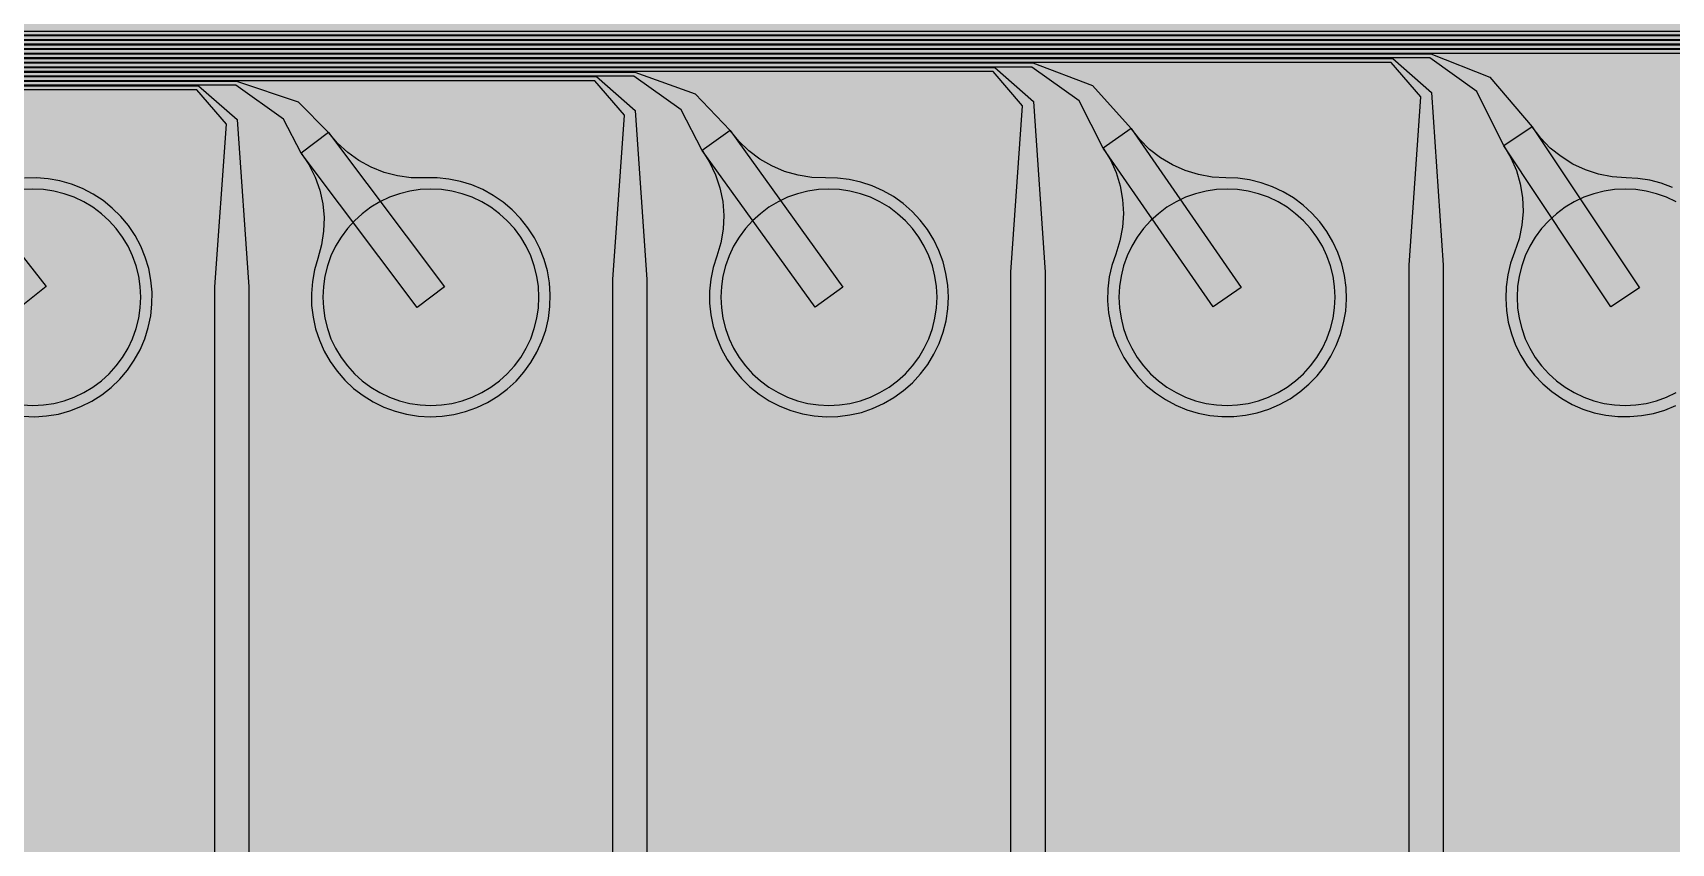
# Model space of a CAD drawing. Header units: metres. Extents: x -7231 to 10969, y -37556 to 1873.
# Drawn here: x -2618 to -1178, y -26521 to -25809 of the extents above; entities that cross this region are included whole.
import ezdxf

# ---------------------------------------------------------------- set-up
doc = ezdxf.new("R2010")
doc.units = ezdxf.units.M
for name, color, linetype in [('Metal1', 4, 'CONTINUOUS'), ('Metal2', 3, 'CONTINUOUS'), ('Polyimide', 7, 'CONTINUOUS'), ('Polyimide_Negative', 5, 'CONTINUOUS')]:
    doc.layers.add(name, color=color, linetype=linetype)

msp = doc.modelspace()

# ---------------------------------------------------------------- hatches: boundary and pattern name
at = {"layer": 'Polyimide'}
msp.add_hatch(color=7, dxfattribs=at).paths.add_polyline_path([(4065.7, -468), (4066.7, -502), (4068.5, -536), (4071.4, -570), (4075.5, -604), (4081, -638), (4088, -672), (4096.5, -706), (4106.6, -740), (4118.3, -774), (4131.6, -808), (4146.5, -842), (4162.9, -876), (4180.7, -910), (4199.8, -944), (4220.2, -978), (4241.7, -1012), (4264.2, -1046), (4287.5, -1080), (4311.5, -1114), (4336, -1148), (4360.9, -1182), (4385.9, -1216), (4410.9, -1250), (4435.7, -1284), (4460.2, -1318), (4484.2, -1352), (4507.5, -1385.9), (4530, -1419.9), (4551.5, -1453.9), (4571.9, -1487.9), (4591.1, -1521.9), (4608.9, -1555.9), (4625.3, -1589.9), (4640.1, -1623.9), (4653.4, -1657.9), (4665.1, -1691.9), (4675.2, -1725.9), (4683.7, -1759.9), (4690.7, -1793.9), (4696.2, -1827.9), (4700.3, -1861.9), (4703.2, -1895.9), (4705.1, -1929.9), (4706.1, -1963.9), (4706.4, -1997.9), (4706.5, -2031.9), (4706.5, -4793), (4710, -4838.4), (4720.2, -4882.7), (4737.1, -4925), (4760.1, -4964.2), (4788.9, -4999.5), (4822.6, -5030), (4860.5, -5055.1), (4901.8, -5074.2), (4901.8, -5074.2), (4970.7, -5105.2), (5034.7, -5145.3), (5092.8, -5193.5), (5143.8, -5249.2), (5186.9, -5311.2), (5221.2, -5378.4), (5246.2, -5449.7), (5261.4, -5523.7), (5266.5, -5599), (5261.4, -5674.3), (5246.2, -5748.3), (5221.2, -5819.6), (5186.9, -5886.8), (5143.8, -5948.8), (5092.8, -6004.5), (5034.7, -6052.7), (4970.7, -6092.8), (4901.8, -6123.8), (4860.5, -6142.9), (4822.6, -6168), (4788.9, -6198.5), (4760.1, -6233.8), (4737.1, -6273), (4720.2, -6315.3), (4710, -6359.6), (4706.5, -6405), (4706.5, -9221.5), (4710, -9266.9), (4720.2, -9311.2), (4737.1, -9353.5), (4760.1, -9392.7), (4788.9, -9428), (4822.6, -9458.5), (4860.5, -9483.6), (4901.8, -9502.7), (4970.7, -9533.7), (5034.7, -9573.8), (5092.8, -9622), (5143.8, -9677.7), (5186.9, -9739.7), (5221.2, -9806.9), (5246.2, -9878.2), (5261.4, -9952.2), (5266.5, -10027.5), (5261.4, -10102.8), (5246.2, -10176.8), (5221.2, -10248.1), (5186.9, -10315.3), (5143.8, -10377.3), (5092.8, -10433), (5034.7, -10481.2), (4970.7, -10521.3), (4901.8, -10552.3), (4860.5, -10571.4), (4822.6, -10596.5), (4788.9, -10627), (4760.1, -10662.3), (4737.1, -10701.5), (4720.2, -10743.8), (4710, -10788.1), (4706.5, -10833.5), (4706.5, -13650), (4710, -13695.4), (4720.2, -13739.7), (4737.1, -13782), (4760.1, -13821.2), (4788.9, -13856.5), (4822.6, -13887), (4860.5, -13912.1), (4901.8, -13931.2), (4970.7, -13962.2), (5034.7, -14002.2), (5092.8, -14050.5), (5143.8, -14106.2), (5186.9, -14168.2), (5221.2, -14235.4), (5246.2, -14306.7), (5261.4, -14380.7), (5266.5, -14456), (5261.4, -14531.3), (5246.2, -14605.3), (5221.2, -14676.5), (5186.9, -14743.8), (5143.8, -14805.8), (5092.8, -14861.5), (5034.7, -14909.7), (4970.7, -14949.8), (4901.8, -14980.8), (4860.5, -14999.9), (4822.6, -15025), (4788.9, -15055.5), (4760.1, -15090.8), (4737.1, -15130), (4720.2, -15172.3), (4710, -15216.6), (4706.5, -15262), (4706.5, -15456), (4720.9, -15750), (4764.1, -16041.3), (4835.7, -16326.8), (4934.9, -16604), (5060.7, -16870.2), (5212.1, -17122.7), (5387.5, -17359.2), (5585.2, -17577.3), (5803.3, -17775), (6039.8, -17950.4), (6292.3, -18101.8), (6558.4, -18227.6), (6835.6, -18326.8), (7121.2, -18398.3), (7412.4, -18441.5), (7706.5, -18456), (9969, -18456), (10047.4, -18459.8), (10125.1, -18471.4), (10201.2, -18490.4), (10275.2, -18516.9), (10346.1, -18550.5), (10413.5, -18590.8), (10476.5, -18637.6), (10534.7, -18690.3), (10587.4, -18748.5), (10634.2, -18811.5), (10674.5, -18878.9), (10708.1, -18949.8), (10734.6, -19023.8), (10753.6, -19099.9), (10765.2, -19177.6), (10769, -19256), (10769, -20895.8), (10730.2, -20951.4), (10694.6, -21009.1), (10662.2, -21068.6), (10633.2, -21129.9), (10607.6, -21192.7), (10585.5, -21256.7), (10566.9, -21322), (10552, -21388.1), (10540.8, -21455), (10533.4, -21522.3), (10529.6, -21590), (10529.6, -21657.8), (10533.4, -21725.5), (10540.8, -21792.9), (10552, -21859.7), (10566.9, -21925.9), (10585.5, -21991.1), (10607.6, -22055.2), (10633.2, -22117.9), (10662.2, -22179.2), (10694.6, -22238.7), (10730.2, -22296.4), (10769, -22352), (10769, -32454.2), (10728.7, -32510.5), (10691.7, -32568.9), (10658, -32629.3), (10627.8, -32691.6), (10601.2, -32755.4), (10578.2, -32820.7), (10558.9, -32887.1), (10543.4, -32954.5), (10531.8, -33022.7), (10524, -33091.4), (10520.1, -33160.5), (10520.1, -33229.7), (10524, -33298.8), (10531.8, -33367.5), (10543.4, -33435.7), (10558.9, -33503.1), (10578.2, -33569.5), (10601.2, -33634.8), (10627.8, -33698.6), (10658, -33760.8), (10691.7, -33821.3), (10728.7, -33879.7), (10769, -33936), (10769, -36556), (10765.2, -36634.4), (10753.6, -36712.1), (10734.6, -36788.2), (10708.1, -36862.1), (10674.5, -36933.1), (10634.2, -37000.5), (10587.4, -37063.5), (10534.7, -37121.7), (10476.5, -37174.4), (10413.5, -37221.2), (10346.1, -37261.5), (10275.2, -37295.1), (10201.2, -37321.6), (10125.1, -37340.6), (10047.4, -37352.1), (9969, -37356), (-6231, -37356), (-6309.4, -37352.1), (-6387.1, -37340.6), (-6463.2, -37321.6), (-6537.2, -37295.1), (-6608.1, -37261.5), (-6675.5, -37221.2), (-6738.5, -37174.4), (-6796.7, -37121.7), (-6849.4, -37063.5), (-6896.2, -37000.5), (-6936.5, -36933.1), (-6970.1, -36862.1), (-6996.6, -36788.2), (-7015.6, -36712.1), (-7027.2, -36634.4), (-7031, -36556), (-7031, -33936), (-6990.7, -33879.8), (-6953.7, -33821.3), (-6920, -33760.9), (-6889.8, -33698.6), (-6863.2, -33634.8), (-6840.2, -33569.5), (-6820.9, -33503.1), (-6805.4, -33435.7), (-6793.7, -33367.5), (-6785.9, -33298.8), (-6782, -33229.7), (-6782, -33160.5), (-6785.9, -33091.4), (-6793.7, -33022.7), (-6805.4, -32954.5), (-6820.9, -32887.1), (-6840.2, -32820.6), (-6863.2, -32755.4), (-6889.8, -32691.5), (-6920, -32629.3), (-6953.7, -32568.9), (-6990.7, -32510.4), (-7031, -32454.2), (-7031, -22364.8), (-6990.7, -22308.6), (-6953.7, -22250.1), (-6920, -22189.7), (-6889.8, -22127.5), (-6863.2, -22063.6), (-6840.2, -21998.4), (-6820.9, -21931.9), (-6805.4, -21864.5), (-6793.7, -21796.3), (-6785.9, -21727.6), (-6782, -21658.5), (-6782, -21589.3), (-6785.9, -21520.3), (-6793.7, -21451.5), (-6805.4, -21383.3), (-6820.9, -21315.9), (-6840.2, -21249.5), (-6863.2, -21184.2), (-6889.8, -21120.4), (-6920, -21058.1), (-6953.7, -20997.7), (-6990.7, -20939.3), (-7031, -20883), (-7031, -19256), (-7027.2, -19177.6), (-7015.6, -19099.9), (-6996.6, -19023.8), (-6970.1, -18949.8), (-6936.5, -18878.9), (-6896.2, -18811.5), (-6849.4, -18748.5), (-6796.7, -18690.3), (-6738.5, -18637.6), (-6675.5, -18590.8), (-6608.1, -18550.5), (-6537.2, -18516.9), (-6463.2, -18490.4), (-6387.1, -18471.4), (-6309.4, -18459.8), (-6231, -18456), (-3968.5, -18456), (-3674.4, -18441.5), (-3383.2, -18398.3), (-3097.6, -18326.8), (-2820.4, -18227.6), (-2554.3, -18101.8), (-2301.8, -17950.4), (-2065.3, -17775), (-1847.2, -17577.3), (-1649.5, -17359.2), (-1474.1, -17122.7), (-1322.7, -16870.2), (-1196.9, -16604), (-1097.7, -16326.8), (-1026.1, -16041.3), (-982.9, -15750), (-968.5, -15456), (-968.5, -15262), (-972, -15216.6), (-982.2, -15172.3), (-999.1, -15130), (-1022.1, -15090.8), (-1050.9, -15055.5), (-1084.6, -15025), (-1122.5, -14999.9), (-1163.8, -14980.8), (-1232.7, -14949.8), (-1296.7, -14909.7), (-1354.8, -14861.5), (-1405.8, -14805.8), (-1448.9, -14743.8), (-1483.2, -14676.5), (-1508.2, -14605.3), (-1523.4, -14531.3), (-1528.5, -14456), (-1523.4, -14380.7), (-1508.2, -14306.7), (-1483.2, -14235.4), (-1448.9, -14168.2), (-1405.8, -14106.2), (-1354.8, -14050.5), (-1296.7, -14002.2), (-1232.7, -13962.2), (-1163.8, -13931.2), (-1122.5, -13912.1), (-1084.6, -13887), (-1050.9, -13856.5), (-1022.1, -13821.2), (-999.1, -13782), (-982.2, -13739.7), (-972, -13695.4), (-968.5, -13650), (-968.5, -12309.6), (-972, -12264.3), (-982.2, -12219.9), (-999.1, -12177.7), (-1022.1, -12138.5), (-1050.9, -12103.2), (-1084.6, -12072.6), (-1122.5, -12047.5), (-1163.8, -12028.5), (-1232.7, -11997.4), (-1296.7, -11957.4), (-1354.8, -11909.1), (-1405.8, -11853.5), (-1448.9, -11791.5), (-1483.2, -11724.2), (-1508.2, -11653), (-1523.4, -11579), (-1528.5, -11503.7), (-1523.4, -11428.3), (-1508.2, -11354.4), (-1483.2, -11283.1), (-1448.9, -11215.9), (-1405.8, -11153.8), (-1354.8, -11098.2), (-1296.7, -11049.9), (-1232.7, -11009.9), (-1163.8, -10978.8), (-1122.5, -10959.8), (-1084.6, -10934.7), (-1050.9, -10904.1), (-1022.1, -10868.9), (-999.1, -10829.6), (-982.2, -10787.4), (-972, -10743), (-968.5, -10697.7), (-968.5, -9357.3), (-972, -9311.9), (-982.2, -9267.6), (-999.1, -9225.4), (-1022.1, -9186.1), (-1050.9, -9150.8), (-1084.6, -9120.3), (-1122.5, -9095.2), (-1163.8, -9076.2), (-1163.8, -9076.2), (-1232.7, -9045.1), (-1296.7, -9005.1), (-1354.8, -8956.8), (-1405.8, -8901.1), (-1448.9, -8839.1), (-1483.2, -8771.9), (-1508.2, -8700.6), (-1523.4, -8626.7), (-1528.5, -8551.3), (-1523.4, -8476), (-1508.2, -8402), (-1483.2, -8330.8), (-1448.9, -8263.5), (-1405.8, -8201.5), (-1354.8, -8145.9), (-1296.7, -8097.6), (-1232.7, -8057.6), (-1163.8, -8026.5), (-1163.8, -8026.5), (-1122.5, -8007.4), (-1084.6, -7982.4), (-1050.9, -7951.8), (-1022.1, -7916.5), (-999.1, -7877.3), (-982.2, -7835), (-972, -7790.7), (-968.5, -7745.4), (-968.5, -6405), (-972, -6359.6), (-982.2, -6315.3), (-999.1, -6273), (-1022.1, -6233.8), (-1050.9, -6198.5), (-1084.6, -6168), (-1122.5, -6142.9), (-1163.8, -6123.8), (-1163.8, -6123.8), (-1232.7, -6092.8), (-1296.7, -6052.7), (-1354.8, -6004.5), (-1405.8, -5948.8), (-1448.9, -5886.8), (-1483.2, -5819.6), (-1508.2, -5748.3), (-1523.4, -5674.3), (-1528.5, -5599), (-1523.4, -5523.7), (-1508.2, -5449.7), (-1483.2, -5378.4), (-1448.9, -5311.2), (-1405.8, -5249.2), (-1354.8, -5193.5), (-1296.7, -5145.3), (-1232.7, -5105.2), (-1163.8, -5074.2), (-1163.8, -5074.2), (-1122.5, -5055.1), (-1084.6, -5030), (-1050.9, -4999.5), (-1022.1, -4964.2), (-999.1, -4925), (-982.2, -4882.7), (-972, -4838.4), (-968.5, -4793), (-968.5, -2031.9), (-968.4, -1997.9), (-968.1, -1963.9), (-967.1, -1929.9), (-965.2, -1895.9), (-962.2, -1861.9), (-958, -1827.9), (-952.4, -1793.9), (-945.3, -1759.9), (-936.6, -1725.9), (-926.4, -1691.9), (-914.4, -1657.9), (-900.9, -1623.9), (-885.7, -1589.9), (-869.1, -1555.9), (-850.9, -1521.9), (-831.4, -1487.9), (-810.6, -1453.9), (-788.7, -1419.9), (-765.8, -1385.9), (-742.1, -1352), (-717.6, -1318), (-692.7, -1284), (-667.4, -1250), (-641.9, -1216), (-616.4, -1182), (-591.1, -1148), (-566.1, -1114), (-541.7, -1080), (-517.9, -1046), (-495, -1012), (-473.1, -978), (-452.4, -944), (-432.8, -910), (-414.7, -876), (-398, -842), (-382.9, -808), (-369.3, -774), (-357.4, -740), (-347.1, -706), (-338.4, -672), (-331.3, -638), (-325.7, -604), (-321.5, -570), (-318.6, -536), (-316.7, -502), (-315.7, -468), (-315.3, -434), (-315.2, -400), (-315.2, 401), (-315.2, 451), (-315.2, 1644), (-270.2, 1644), (-270, 1637.1), (-269.4, 1630.3), (-268.2, 1623.5), (-266.7, 1616.8), (-264.7, 1610.2), (-262.3, 1603.8), (-259.4, 1597.6), (-256.2, 1591.5), (-252.6, 1585.7), (-248.6, 1580.1), (-244.2, 1574.8), (-239.5, 1569.8), (-234.5, 1565.1), (-229.2, 1560.7), (-223.6, 1556.7), (-217.8, 1553.1), (-211.7, 1549.8), (-205.4, 1547), (-199, 1544.6), (-192.4, 1542.6), (-185.7, 1541), (-179, 1539.9), (-172.1, 1539.2), (-165.2, 1539), (-158.4, 1539.2), (-151.5, 1539.9), (-144.8, 1541), (-138.1, 1542.6), (-131.5, 1544.6), (-125.1, 1547), (-118.8, 1549.8), (-112.8, 1553.1), (-106.9, 1556.7), (-101.3, 1560.7), (-96, 1565.1), (-91, 1569.8), (-86.3, 1574.8), (-81.9, 1580.1), (-77.9, 1585.7), (-74.3, 1591.5), (-71.1, 1597.6), (-68.2, 1603.8), (-65.8, 1610.2), (-63.8, 1616.8), (-62.3, 1623.5), (-61.1, 1630.3), (-60.5, 1637.1), (-60.2, 1644), (1853, 1644), (1853, 1573), (3815.2, 1573), (3815.5, 1579.5), (3816.1, 1586.1), (3817.2, 1592.5), (3818.7, 1598.9), (3820.6, 1605.1), (3822.9, 1611.3), (3825.6, 1617.2), (3828.6, 1623), (3832.1, 1628.6), (3835.9, 1633.9), (3840.1, 1638.9), (3844.5, 1643.7), (3849.3, 1648.2), (3854.4, 1652.3), (3859.7, 1656.1), (3865.2, 1659.6), (3871, 1662.7), (3877, 1665.4), (3883.1, 1667.7), (3889.4, 1669.6), (3895.7, 1671.1), (3902.2, 1672.1), (3908.7, 1672.8), (3915.2, 1673), (3921.8, 1672.8), (3928.3, 1672.1), (3934.8, 1671.1), (3941.1, 1669.6), (3947.4, 1667.7), (3953.5, 1665.4), (3959.5, 1662.7), (3965.2, 1659.6), (3970.8, 1656.1), (3976.1, 1652.3), (3981.2, 1648.2), (3986, 1643.7), (3990.4, 1638.9), (3994.6, 1633.9), (3998.4, 1628.6), (4001.9, 1623), (4004.9, 1617.2), (4007.6, 1611.3), (4009.9, 1605.1), (4011.8, 1598.9), (4013.3, 1592.5), (4014.4, 1586.1), (4015, 1579.5), (4015.2, 1573), (4065.2, 1573), (4065.2, 451), (4065.2, 401), (4065.2, -400), (4065.3, -434), (4065.7, -468)])

# ---------------------------------------------------------------- linework, layer by layer
at = {"layer": 'Metal1'}
for points in [[(960.7, -19211.9), (960.7, -27063.7), (929.7, -27094.7), (-5826.2, -27094.7), (-5857.2, -27063.7), (-5857.2, -25838.3), (-5826.2, -25807.2), (-372.8, -25807.2), (-338.9, -25837.1), (-328.5, -25993.5), (-328.5, -26781), (-358.5, -26781), (-358.5, -25993.5), (-348.1, -25840.9), (-374.2, -25810.8), (-5824.8, -25810.8), (-5853.7, -25839.7), (-5853.7, -27062.3), (-5824.8, -27091.2), (928.3, -27091.2), (957.2, -27062.3), (957.2, -19211.9)], [(952.7, -19211.9), (952.7, -27055.7), (921.7, -27086.7), (-5818.2, -27086.7), (-5849.2, -27055.7), (-5849.2, -25846.3), (-5818.2, -25815.2), (-722.8, -25815.2), (-688.9, -25845.1), (-678.5, -25999.9), (-678.5, -26781), (-708.5, -26781), (-708.5, -25999.9), (-698.1, -25848.9), (-724.2, -25818.8), (-5816.8, -25818.8), (-5845.7, -25847.7), (-5845.7, -27054.3), (-5816.8, -27083.2), (920.3, -27083.2), (949.2, -27054.3), (949.2, -19211.9)], [(944.7, -19211.9), (944.7, -27047.7), (913.7, -27078.7), (-5810.2, -27078.7), (-5841.2, -27047.7), (-5841.2, -25854.3), (-5810.2, -25823.2), (-1072.8, -25823.2), (-1038.8, -25853.1), (-1028.5, -26006.3), (-1028.5, -26781), (-1058.5, -26781), (-1058.5, -26006.3), (-1048.2, -25856.9), (-1074.2, -25826.8), (-5808.8, -25826.8), (-5837.7, -25855.7), (-5837.7, -27046.3), (-5808.8, -27075.2), (912.3, -27075.2), (941.2, -27046.3), (941.2, -19211.9)], [(936.7, -19211.9), (936.7, -27039.7), (905.7, -27070.7), (-5802.2, -27070.7), (-5833.2, -27039.7), (-5833.2, -25862.3), (-5802.2, -25831.2), (-1422.8, -25831.2), (-1388.8, -25861.1), (-1378.5, -26012.7), (-1378.5, -26781), (-1408.5, -26781), (-1408.5, -26012.7), (-1398.2, -25864.9), (-1424.2, -25834.8), (-5800.8, -25834.8), (-5829.7, -25863.7), (-5829.7, -27038.3), (-5800.8, -27067.2), (904.3, -27067.2), (933.2, -27038.3), (933.2, -19211.9)], [(928.7, -19211.9), (928.7, -27031.7), (897.7, -27062.7), (-5794.2, -27062.7), (-5825.2, -27031.7), (-5825.2, -25870.3), (-5794.2, -25839.2), (-1772.8, -25839.2), (-1738.8, -25869.1), (-1728.5, -26019.1), (-1728.5, -26781), (-1758.5, -26781), (-1758.5, -26019.1), (-1748.2, -25872.9), (-1774.2, -25842.8), (-5792.8, -25842.8), (-5821.7, -25871.7), (-5821.7, -27030.3), (-5792.8, -27059.2), (896.3, -27059.2), (925.2, -27030.3), (925.2, -19211.9)], [(920.7, -19211.9), (920.7, -27023.7), (889.7, -27054.7), (-5786.2, -27054.7), (-5817.2, -27023.7), (-5817.2, -25878.3), (-5786.2, -25847.2), (-2122.8, -25847.2), (-2088.8, -25877), (-2078.5, -26025.5), (-2078.5, -26781), (-2108.5, -26781), (-2108.5, -26025.5), (-2098.2, -25881), (-2124.2, -25850.8), (-5784.8, -25850.8), (-5813.7, -25879.7), (-5813.7, -27022.3), (-5784.8, -27051.2), (888.3, -27051.2), (917.2, -27022.3), (917.2, -19211.9)], [(912.7, -19211.9), (912.7, -27015.7), (881.7, -27046.7), (-5778.2, -27046.7), (-5809.2, -27015.7), (-5809.2, -25886.3), (-5778.2, -25855.2), (-2472.8, -25855.2), (-2438.7, -25885), (-2428.5, -26031.9), (-2428.5, -26781), (-2458.5, -26781), (-2458.5, -26031.9), (-2448.3, -25889), (-2474.2, -25858.8), (-5776.8, -25858.8), (-5805.7, -25887.7), (-5805.7, -27014.3), (-5776.8, -27043.2), (880.3, -27043.2), (909.2, -27014.3), (909.2, -19211.9)]]:
    msp.add_lwpolyline(points, dxfattribs=at)
at = {"layer": 'Metal2'}
for points in [[(956.7, -19211.9), (956.7, -27059.7), (925.7, -27090.7), (-5822.2, -27090.7), (-5853.2, -27059.7), (-5853.2, -25842.3), (-5822.2, -25811.2), (-689.3, -25811.2), (-638.6, -25832.9), (-595.1, -25888.8), (-505.7, -26033.1), (-531.3, -26048.9), (-620.6, -25904.6), (-649.3, -25844.1), (-690.2, -25814.8), (-5820.8, -25814.8), (-5849.7, -25843.7), (-5849.7, -27058.3), (-5820.8, -27087.2), (924.3, -27087.2), (953.2, -27058.3), (953.2, -19211.9)], [(948.7, -19211.9), (948.7, -27051.7), (917.7, -27082.7), (-5814.2, -27082.7), (-5845.2, -27051.7), (-5845.2, -25850.3), (-5814.2, -25819.2), (-1039.3, -25819.2), (-988, -25840.3), (-947.5, -25890.1), (-855.9, -26032.9), (-881.1, -26049.1), (-972.8, -25906.3), (-999, -25852.2), (-1040.2, -25822.7), (-5812.8, -25822.7), (-5841.7, -25851.7), (-5841.7, -27050.3), (-5812.8, -27079.2), (916.3, -27079.2), (945.2, -27050.3), (945.2, -19211.9)], [(940.7, -19211.9), (940.7, -27043.7), (909.7, -27074.7), (-5806.2, -27074.7), (-5837.2, -27043.7), (-5837.2, -25858.3), (-5806.2, -25827.2), (-1389.3, -25827.2), (-1337.4, -25847.7), (-1300.1, -25891.4), (-1206, -26032.7), (-1231, -26049.3), (-1325.1, -25908.1), (-1348.8, -25860.3), (-1390.2, -25830.8), (-5804.8, -25830.8), (-5833.7, -25859.7), (-5833.7, -27042.3), (-5804.8, -27071.2), (908.3, -27071.2), (937.2, -27042.3), (937.2, -19211.9)], [(932.7, -19211.9), (932.7, -27035.7), (901.7, -27066.7), (-5798.2, -27066.7), (-5829.2, -27035.7), (-5829.2, -25866.3), (-5798.2, -25835.2), (-1739.3, -25835.2), (-1686.7, -25855), (-1652.8, -25892.9), (-1556.2, -26032.5), (-1580.8, -26049.5), (-1677.4, -25910), (-1698.6, -25868.4), (-1740.1, -25838.8), (-5796.8, -25838.8), (-5825.7, -25867.7), (-5825.7, -27034.3), (-5796.8, -27063.2), (900.3, -27063.2), (929.2, -27034.3), (929.2, -19211.9)], [(924.7, -19211.9), (924.7, -27027.7), (893.7, -27058.7), (-5790.2, -27058.7), (-5821.2, -27027.7), (-5821.2, -25874.3), (-5790.2, -25843.2), (-2089.3, -25843.2), (-2036, -25862.2), (-2005.5, -25894.5), (-1906.3, -26032.2), (-1930.7, -26049.8), (-2029.9, -25912.1), (-2048.3, -25876.5), (-2090.1, -25846.8), (-5788.8, -25846.8), (-5817.7, -25875.7), (-5817.7, -27026.3), (-5788.8, -27055.2), (892.3, -27055.2), (921.2, -27026.3), (921.2, -19211.9)], [(916.7, -19211.9), (916.7, -27019.7), (885.7, -27050.7), (-5782.2, -27050.7), (-5813.2, -27019.7), (-5813.2, -25882.3), (-5782.2, -25851.2), (-2439.3, -25851.2), (-2385.3, -25869.3), (-2358.4, -25896.3), (-2256.5, -26032), (-2280.5, -26050), (-2382.4, -25914.3), (-2398.1, -25884.7), (-2440.1, -25854.7), (-5780.8, -25854.7), (-5809.7, -25883.7), (-5809.7, -27018.3), (-5780.8, -27047.2), (884.3, -27047.2), (913.2, -27018.3), (913.2, -19211.9)], [(908.7, -19211.9), (908.7, -27011.7), (877.7, -27042.7), (-5774.2, -27042.7), (-5805.2, -27011.7), (-5805.2, -25890.3), (-5774.2, -25859.2), (-2789.3, -25859.2), (-2734.5, -25876.3), (-2711.4, -25898.2), (-2606.7, -26031.7), (-2630.3, -26050.3), (-2735.1, -25916.7), (-2747.9, -25892.9), (-2790.1, -25862.8), (-5772.8, -25862.8), (-5801.7, -25891.7), (-5801.7, -27010.3), (-5772.8, -27039.2), (876.3, -27039.2), (905.2, -27010.3), (905.2, -19211.9)], [(-1176.9, -25944.6), (-1186.7, -25940.9), (-1196.9, -25938.3), (-1207.2, -25936.6), (-1217.7, -25936), (-1229.8, -25935.2), (-1241.8, -25932.9), (-1253.4, -25929.1), (-1264.4, -25924), (-1274.8, -25917.5), (-1284.3, -25909.9), (-1292.7, -25901.2), (-1300.1, -25891.4), (-1325.1, -25908.1), (-1325.1, -25908.1), (-1318.9, -25918.6), (-1314.1, -25929.8), (-1310.7, -25941.5), (-1308.8, -25953.5), (-1308.3, -25965.7), (-1309.3, -25977.8), (-1311.8, -25989.8), (-1315.7, -26001.3), (-1319.2, -26011.2), (-1321.7, -26021.4), (-1323.1, -26031.8), (-1323.5, -26042.2), (-1322.8, -26052.7), (-1321.2, -26063), (-1318.5, -26073.2), (-1314.8, -26083), (-1310.1, -26092.3), (-1304.5, -26101.2), (-1298.1, -26109.5), (-1290.9, -26117.1), (-1282.9, -26123.9), (-1274.3, -26129.9), (-1265.2, -26135.1), (-1255.6, -26139.2), (-1245.6, -26142.4), (-1235.4, -26144.6), (-1224.9, -26145.8), (-1214.5, -26145.9), (-1204, -26145), (-1193.7, -26143), (-1183.7, -26140.1), (-1174, -26136.1)], [(-2627.3, -26145.6), (-2616.8, -26146), (-2606.3, -26145.3), (-2596, -26143.6), (-2585.9, -26140.8), (-2576.1, -26137.1), (-2566.7, -26132.4), (-2557.9, -26126.7), (-2549.6, -26120.3), (-2542.1, -26113), (-2535.3, -26105), (-2529.3, -26096.4), (-2524.2, -26087.3), (-2520.1, -26077.6), (-2516.9, -26067.6), (-2514.8, -26057.4), (-2513.7, -26047), (-2513.6, -26036.5), (-2514.6, -26026.1), (-2516.6, -26015.8), (-2519.6, -26005.7), (-2523.6, -25996.1), (-2528.6, -25986.8), (-2534.4, -25978.1), (-2541.1, -25970.1), (-2548.6, -25962.7), (-2556.7, -25956.1), (-2565.5, -25950.4), (-2574.8, -25945.5), (-2584.5, -25941.7), (-2594.6, -25938.8), (-2604.9, -25936.9), (-2615.3, -25936), (-2625.8, -25936.3)]]:
    msp.add_lwpolyline(points, dxfattribs=at)
for points in [[(-2382.4, -25914.3), (-2375.7, -25924.5), (-2370.3, -25935.4), (-2366.2, -25946.9), (-2363.6, -25958.8), (-2362.4, -25970.9), (-2362.8, -25983.1), (-2364.6, -25995.1), (-2367.8, -26006.9), (-2370.7, -26016.9), (-2372.6, -26027.3), (-2373.4, -26037.7), (-2373.3, -26048.2), (-2372, -26058.6), (-2369.8, -26068.8), (-2366.5, -26078.8), (-2362.2, -26088.3), (-2357, -26097.4), (-2351, -26106), (-2344.1, -26113.9), (-2336.4, -26121.1), (-2328.1, -26127.4), (-2319.2, -26132.9), (-2309.8, -26137.5), (-2300, -26141.2), (-2289.8, -26143.8), (-2279.5, -26145.4), (-2269, -26146), (-2258.5, -26145.5), (-2248.2, -26144), (-2238, -26141.5), (-2228.1, -26137.9), (-2218.7, -26133.4), (-2209.7, -26128), (-2201.3, -26121.7), (-2193.6, -26114.6), (-2186.7, -26106.8), (-2180.5, -26098.3), (-2175.2, -26089.2), (-2170.9, -26079.7), (-2167.5, -26069.8), (-2165.2, -26059.6), (-2163.8, -26049.2), (-2163.5, -26038.7), (-2164.3, -26028.2), (-2166.1, -26017.9), (-2168.9, -26007.8), (-2172.7, -25998.1), (-2177.4, -25988.7), (-2183.1, -25979.9), (-2189.6, -25971.7), (-2196.9, -25964.2), (-2204.9, -25957.4), (-2213.6, -25951.5), (-2222.8, -25946.5), (-2232.4, -25942.4), (-2242.4, -25939.3), (-2252.7, -25937.2), (-2263.1, -25936.1), (-2273.6, -25936.1), (-2285.8, -25936), (-2297.9, -25934.3), (-2309.6, -25931.3), (-2321, -25926.8), (-2331.7, -25920.9), (-2341.6, -25913.8), (-2350.5, -25905.6), (-2358.4, -25896.3), (-2382.4, -25914.3)], [(-2029.9, -25912.1), (-2023.4, -25922.4), (-2018.2, -25933.4), (-2014.3, -25945), (-2011.9, -25956.9), (-2011, -25969.1), (-2011.6, -25981.2), (-2013.6, -25993.2), (-2017.1, -26004.9), (-2020.2, -26014.9), (-2022.3, -26025.2), (-2023.4, -26035.6), (-2023.4, -26046.1), (-2022.3, -26056.5), (-2020.3, -26066.8), (-2017.2, -26076.8), (-2013.1, -26086.5), (-2008.1, -26095.7), (-2002.2, -26104.3), (-1995.5, -26112.4), (-1988, -26119.7), (-1979.8, -26126.2), (-1971, -26131.9), (-1961.7, -26136.7), (-1951.9, -26140.5), (-1941.9, -26143.4), (-1931.5, -26145.2), (-1921.1, -26146), (-1910.6, -26145.7), (-1900.2, -26144.4), (-1890, -26142.1), (-1880.1, -26138.7), (-1870.5, -26134.4), (-1861.4, -26129.1), (-1852.9, -26123), (-1845.1, -26116.1), (-1838, -26108.4), (-1831.7, -26100), (-1826.2, -26091.1), (-1821.7, -26081.6), (-1818.1, -26071.8), (-1815.5, -26061.6), (-1814, -26051.3), (-1813.5, -26040.8), (-1814, -26030.3), (-1815.6, -26020), (-1818.2, -26009.8), (-1821.8, -26000), (-1826.4, -25990.5), (-1831.9, -25981.6), (-1838.3, -25973.3), (-1845.4, -25965.6), (-1853.3, -25958.7), (-1861.8, -25952.6), (-1870.9, -25947.4), (-1880.5, -25943.1), (-1890.4, -25939.8), (-1900.6, -25937.5), (-1911, -25936.3), (-1921.5, -25936), (-1933.7, -25935.7), (-1945.7, -25933.8), (-1957.5, -25930.5), (-1968.7, -25925.7), (-1979.3, -25919.7), (-1989, -25912.4), (-1997.8, -25904), (-2005.5, -25894.5), (-2029.9, -25912.1)], [(-1677.4, -25910), (-1671.1, -25920.4), (-1666.1, -25931.5), (-1662.5, -25943.2), (-1660.3, -25955.2), (-1659.6, -25967.3), (-1660.4, -25979.5), (-1662.7, -25991.4), (-1666.4, -26003.1), (-1669.7, -26013), (-1672, -26023.2), (-1673.2, -26033.6), (-1673.5, -26044.1), (-1672.6, -26054.6), (-1670.8, -26064.9), (-1667.9, -26074.9), (-1664, -26084.7), (-1659.2, -26094), (-1653.4, -26102.7), (-1646.8, -26110.9), (-1639.5, -26118.4), (-1631.4, -26125.1), (-1622.7, -26130.9), (-1613.5, -26135.9), (-1603.8, -26139.9), (-1593.8, -26142.9), (-1583.5, -26144.9), (-1573.1, -26145.9), (-1562.6, -26145.8), (-1552.2, -26144.7), (-1541.9, -26142.6), (-1531.9, -26139.4), (-1522.3, -26135.3), (-1513.1, -26130.2), (-1504.5, -26124.2), (-1496.5, -26117.4), (-1489.3, -26109.9), (-1482.8, -26101.7), (-1477.2, -26092.8), (-1472.5, -26083.4), (-1468.7, -26073.7), (-1466, -26063.6), (-1464.2, -26053.2), (-1463.5, -26042.8), (-1463.9, -26032.3), (-1465.3, -26021.9), (-1467.7, -26011.7), (-1471.1, -26001.8), (-1475.5, -25992.3), (-1480.8, -25983.3), (-1487, -25974.8), (-1494, -25967), (-1501.7, -25960), (-1510.2, -25953.7), (-1519.1, -25948.3), (-1528.6, -25943.9), (-1538.5, -25940.4), (-1548.7, -25937.9), (-1559.1, -25936.4), (-1569.5, -25936), (-1581.7, -25935.4), (-1593.7, -25933.3), (-1605.4, -25929.7), (-1616.5, -25924.8), (-1627, -25918.6), (-1636.6, -25911.1), (-1645.2, -25902.5), (-1652.8, -25892.9), (-1677.4, -25910)]]:
    msp.add_lwpolyline(points, close=True, dxfattribs=at)
at = {"layer": 'Polyimide_Negative'}
for points in [[(-2627.8, -26135.5), (-2618.5, -26136), (-2609.2, -26135.5), (-2600, -26134.2), (-2590.9, -26131.9), (-2582.1, -26128.8), (-2573.7, -26124.8), (-2565.7, -26120), (-2558.2, -26114.4), (-2551.3, -26108.2), (-2545.1, -26101.3), (-2539.5, -26093.8), (-2534.7, -26085.8), (-2530.7, -26077.4), (-2527.6, -26068.6), (-2525.3, -26059.5), (-2524, -26050.3), (-2523.5, -26041), (-2523.5, -26041), (-2524, -26031.7), (-2525.3, -26022.5), (-2527.6, -26013.4), (-2530.7, -26004.6), (-2534.7, -25996.2), (-2539.5, -25988.2), (-2545.1, -25980.7), (-2551.3, -25973.8), (-2558.2, -25967.6), (-2565.7, -25962), (-2573.7, -25957.2), (-2582.1, -25953.2), (-2590.9, -25950.1), (-2600, -25947.8), (-2609.2, -25946.5), (-2618.5, -25946), (-2627.8, -25946.5)], [(-1173.7, -25957.2), (-1182.1, -25953.2), (-1190.9, -25950.1), (-1200, -25947.8), (-1209.2, -25946.5), (-1218.5, -25946), (-1227.8, -25946.5), (-1237, -25947.8), (-1246.1, -25950.1), (-1254.9, -25953.2), (-1263.3, -25957.2), (-1271.3, -25962), (-1278.8, -25967.6), (-1285.7, -25973.8), (-1291.9, -25980.7), (-1297.5, -25988.2), (-1302.3, -25996.2), (-1306.3, -26004.6), (-1309.4, -26013.4), (-1311.7, -26022.5), (-1313, -26031.7), (-1313.5, -26041), (-1313, -26050.3), (-1311.7, -26059.5), (-1309.4, -26068.6), (-1306.3, -26077.4), (-1302.3, -26085.8), (-1297.5, -26093.8), (-1291.9, -26101.3), (-1285.7, -26108.2), (-1278.8, -26114.4), (-1271.3, -26120), (-1263.3, -26124.8), (-1254.9, -26128.8), (-1246.1, -26131.9), (-1237, -26134.2), (-1227.8, -26135.5), (-1218.5, -26136), (-1209.2, -26135.5), (-1200, -26134.2), (-1190.9, -26131.9), (-1182.1, -26128.8), (-1173.7, -26124.8)]]:
    msp.add_lwpolyline(points, dxfattribs=at)
for points in [[(-2173.5, -26041), (-2174, -26031.7), (-2175.3, -26022.5), (-2177.6, -26013.4), (-2180.7, -26004.6), (-2184.7, -25996.2), (-2189.5, -25988.2), (-2195.1, -25980.7), (-2201.3, -25973.8), (-2208.2, -25967.6), (-2215.7, -25962), (-2223.7, -25957.2), (-2232.1, -25953.2), (-2240.9, -25950.1), (-2250, -25947.8), (-2259.2, -25946.5), (-2268.5, -25946), (-2277.8, -25946.5), (-2287, -25947.8), (-2296.1, -25950.1), (-2304.9, -25953.2), (-2313.3, -25957.2), (-2321.3, -25962), (-2328.8, -25967.6), (-2335.7, -25973.8), (-2341.9, -25980.7), (-2347.5, -25988.2), (-2352.3, -25996.2), (-2356.3, -26004.6), (-2359.4, -26013.4), (-2361.7, -26022.5), (-2363, -26031.7), (-2363.5, -26041), (-2363, -26050.3), (-2361.7, -26059.5), (-2359.4, -26068.6), (-2356.3, -26077.4), (-2352.3, -26085.8), (-2347.5, -26093.8), (-2341.9, -26101.3), (-2335.7, -26108.2), (-2328.8, -26114.4), (-2321.3, -26120), (-2313.3, -26124.8), (-2304.9, -26128.8), (-2296.1, -26131.9), (-2287, -26134.2), (-2277.8, -26135.5), (-2268.5, -26136), (-2259.2, -26135.5), (-2250, -26134.2), (-2240.9, -26131.9), (-2232.1, -26128.8), (-2223.7, -26124.8), (-2215.7, -26120), (-2208.2, -26114.4), (-2201.3, -26108.2), (-2195.1, -26101.3), (-2189.5, -26093.8), (-2184.7, -26085.8), (-2180.7, -26077.4), (-2177.6, -26068.6), (-2175.3, -26059.5), (-2174, -26050.3), (-2173.5, -26041)], [(-1823.5, -26041), (-1824, -26031.7), (-1825.3, -26022.5), (-1827.6, -26013.4), (-1830.7, -26004.6), (-1834.7, -25996.2), (-1839.5, -25988.2), (-1845.1, -25980.7), (-1851.3, -25973.8), (-1858.2, -25967.6), (-1865.7, -25962), (-1873.7, -25957.2), (-1882.1, -25953.2), (-1890.9, -25950.1), (-1900, -25947.8), (-1909.2, -25946.5), (-1918.5, -25946), (-1927.8, -25946.5), (-1937, -25947.8), (-1946.1, -25950.1), (-1954.9, -25953.2), (-1963.3, -25957.2), (-1971.3, -25962), (-1978.8, -25967.6), (-1985.7, -25973.8), (-1991.9, -25980.7), (-1997.5, -25988.2), (-2002.3, -25996.2), (-2006.3, -26004.6), (-2009.4, -26013.4), (-2011.7, -26022.5), (-2013, -26031.7), (-2013.5, -26041), (-2013, -26050.3), (-2011.7, -26059.5), (-2009.4, -26068.6), (-2006.3, -26077.4), (-2002.3, -26085.8), (-1997.5, -26093.8), (-1991.9, -26101.3), (-1985.7, -26108.2), (-1978.8, -26114.4), (-1971.3, -26120), (-1963.3, -26124.8), (-1954.9, -26128.8), (-1946.1, -26131.9), (-1937, -26134.2), (-1927.8, -26135.5), (-1918.5, -26136), (-1909.2, -26135.5), (-1900, -26134.2), (-1890.9, -26131.9), (-1882.1, -26128.8), (-1873.7, -26124.8), (-1865.7, -26120), (-1858.2, -26114.4), (-1851.3, -26108.2), (-1845.1, -26101.3), (-1839.5, -26093.8), (-1834.7, -26085.8), (-1830.7, -26077.4), (-1827.6, -26068.6), (-1825.3, -26059.5), (-1824, -26050.3), (-1823.5, -26041)], [(-1473.5, -26041), (-1474, -26031.7), (-1475.3, -26022.5), (-1477.6, -26013.4), (-1480.7, -26004.6), (-1484.7, -25996.2), (-1489.5, -25988.2), (-1495.1, -25980.7), (-1501.3, -25973.8), (-1508.2, -25967.6), (-1515.7, -25962), (-1523.7, -25957.2), (-1532.1, -25953.2), (-1540.9, -25950.1), (-1550, -25947.8), (-1559.2, -25946.5), (-1568.5, -25946), (-1577.8, -25946.5), (-1587, -25947.8), (-1596.1, -25950.1), (-1604.9, -25953.2), (-1613.3, -25957.2), (-1621.3, -25962), (-1628.8, -25967.6), (-1635.7, -25973.8), (-1641.9, -25980.7), (-1647.5, -25988.2), (-1652.3, -25996.2), (-1656.3, -26004.6), (-1659.4, -26013.4), (-1661.7, -26022.5), (-1663, -26031.7), (-1663.5, -26041), (-1663, -26050.3), (-1661.7, -26059.5), (-1659.4, -26068.6), (-1656.3, -26077.4), (-1652.3, -26085.8), (-1647.5, -26093.8), (-1641.9, -26101.3), (-1635.7, -26108.2), (-1628.8, -26114.4), (-1621.3, -26120), (-1613.3, -26124.8), (-1604.9, -26128.8), (-1596.1, -26131.9), (-1587, -26134.2), (-1577.8, -26135.5), (-1568.5, -26136), (-1559.2, -26135.5), (-1550, -26134.2), (-1540.9, -26131.9), (-1532.1, -26128.8), (-1523.7, -26124.8), (-1515.7, -26120), (-1508.2, -26114.4), (-1501.3, -26108.2), (-1495.1, -26101.3), (-1489.5, -26093.8), (-1484.7, -26085.8), (-1480.7, -26077.4), (-1477.6, -26068.6), (-1475.3, -26059.5), (-1474, -26050.3), (-1473.5, -26041)]]:
    msp.add_lwpolyline(points, close=True, dxfattribs=at)

doc.saveas('drawing.dxf')
